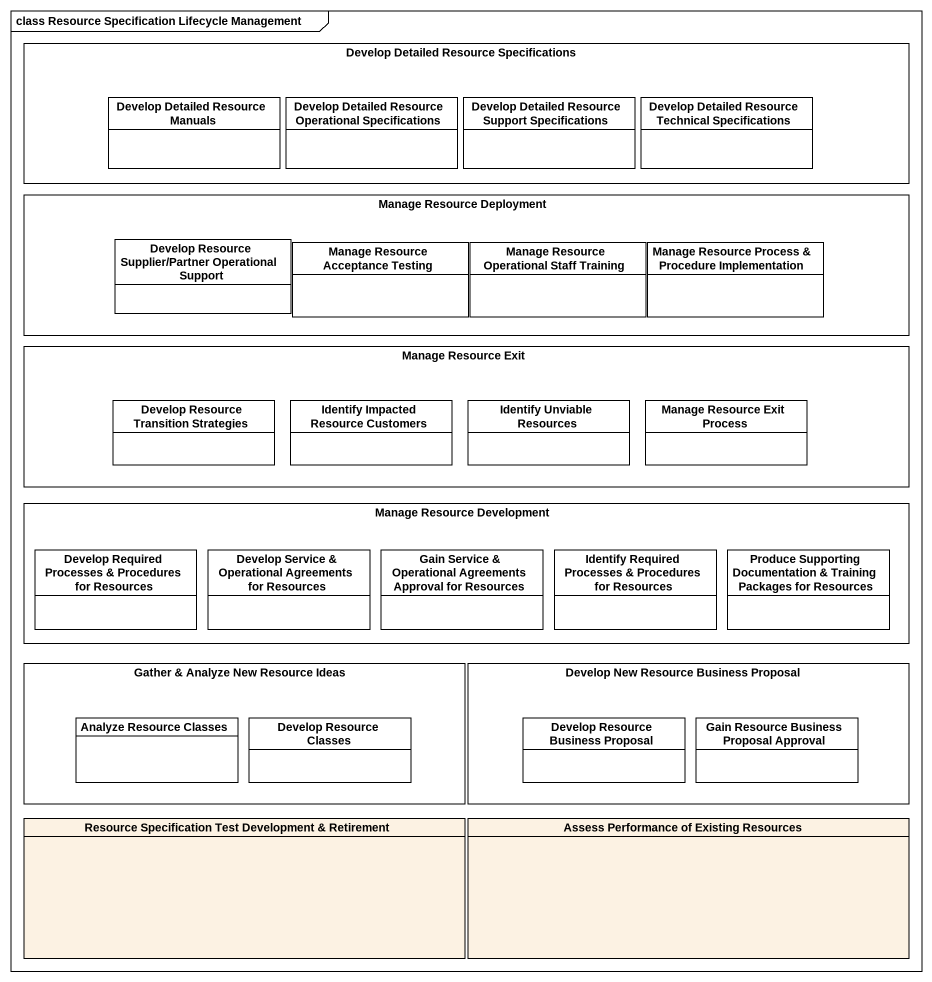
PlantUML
@startuml
mainframe class Resource Specification Lifecycle Management
hide circle
hide empty members
rectangle "Develop Detailed Resource Specifications" as Develop_Detailed_Resource {
  class "Develop Detailed Resource Manuals" as Develop_Detailed_Resource_2 #FFFFFF
  class "Develop Detailed Resource Operational Specifications" as Develop_Detailed_Resource_3 #FFFFFF
  class "Develop Detailed Resource Support Specifications" as Develop_Detailed_Resource_4 #FFFFFF
  class "Develop Detailed Resource Technical Specifications" as Develop_Detailed_Resource_5 #FFFFFF
}
rectangle "Manage Resource Deployment" as Manage_Resource_Deployment {
  class "Develop Resource Supplier/Partner Operational Support" as Develop_Resource_Supplier #FFFFFF
  class "Manage Resource Acceptance Testing" as Manage_Resource_Acceptance #FFFFFF
  class "Manage Resource Operational Staff Training" as Manage_Resource_Operational #FFFFFF
  class "Manage Resource Process & Procedure Implementation" as Manage_Resource_Process #FFFFFF
}
rectangle "Manage Resource Exit" as Manage_Resource_Exit {
  class "Develop Resource Transition Strategies" as Develop_Resource_Transition #FFFFFF
  class "Identify Impacted Resource Customers" as Identify_Impacted_Resource #FFFFFF
  class "Identify Unviable Resources" as Identify_Unviable_Resources #FFFFFF
  class "Manage Resource Exit Process" as Manage_Resource_Exit_Process #FFFFFF
}
rectangle "Manage Resource Development" as Manage_Resource_Development {
  class "Develop Required Processes & Procedures for Resources" as Develop_Required_Processes #FFFFFF
  class "Develop Service & Operational Agreements for Resources" as Develop_Service_Operational #FFFFFF
  class "Gain Service & Operational Agreements Approval for Resources" as Gain_Service_Operational #FFFFFF
  class "Identify Required Processes & Procedures for Resources" as Identify_Required_Processes #FFFFFF
  class "Produce Supporting Documentation & Training Packages for Resources" as Produce_Supporting #FFFFFF
}
rectangle "Gather & Analyze New Resource Ideas" as Gather_Analyze_New_Resource {
  class "Analyze Resource Classes" as Analyze_Resource_Classes #FFFFFF
  class "Develop Resource Classes" as Develop_Resource_Classes #FFFFFF
}
rectangle "Develop New Resource Business Proposal" as Develop_New_Resource {
  class "Develop Resource Business Proposal" as Develop_Resource_Business #FFFFFF
  class "Gain Resource Business Proposal Approval" as Gain_Resource_Business #FFFFFF
}
class "Resource Specification Test Development & Retirement" as Resource_Specification_Test
class "Assess Performance of Existing Resources" as Assess_Performance_of
@enduml
